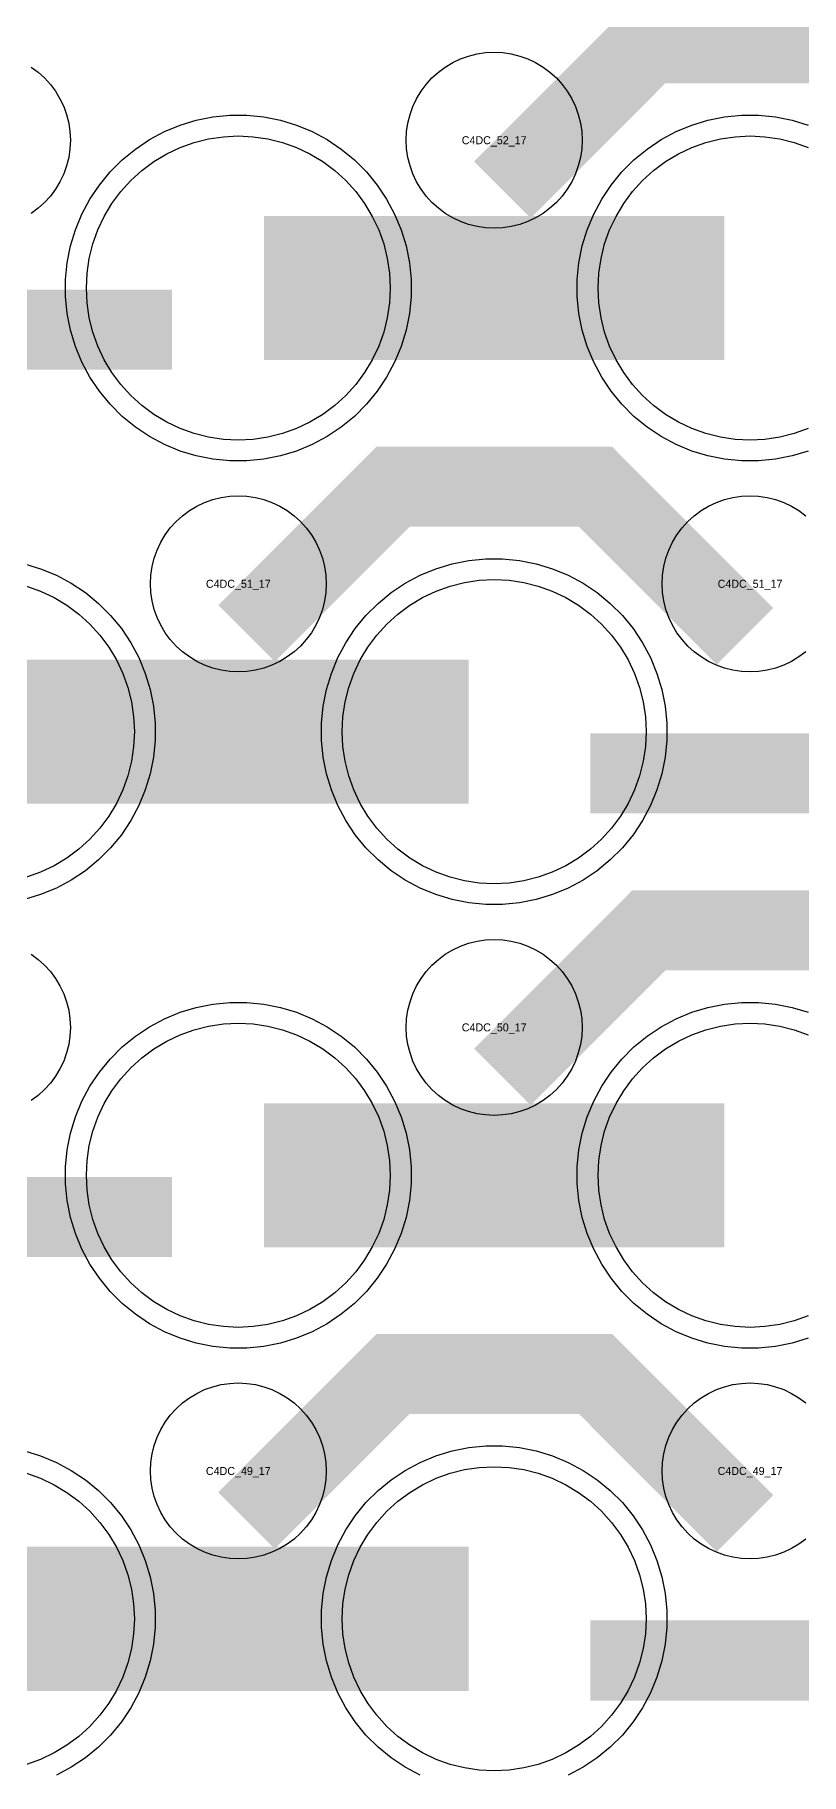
# Model space of a CAD drawing. Extents: x -11880 to 11880, y -14992 to 14992.
# Drawn here: x -6624 to -6384, y -8098 to -7555 of the extents above; entities that cross this region are included whole.
import ezdxf
from ezdxf.enums import TextEntityAlignment as Align

# ---------------------------------------------------------------- set-up
doc = ezdxf.new("R2010")
doc.units = 0
doc.header["$MEASUREMENT"] = 0
for name, color, linetype in [('GDS_775_DT_237', 138, 'CONTINUOUS'), ('RDL1_FS', 34, 'CONTINUOUS'), ('RDL_BS', 160, 'CONTINUOUS')]:
    doc.layers.add(name, color=color, linetype=linetype)

msp = doc.modelspace()

# ---------------------------------------------------------------- linework, layer by layer
at = {"layer": 'RDL1_FS', "color": 240, "true_color": 0xed1f24}
for points in [[(-6560, -7681.744), (-6564.657, -7681.515), (-6569.268, -7680.831), (-6573.791, -7679.699), (-6578.181, -7678.127), (-6582.395, -7676.135), (-6586.395, -7673.737), (-6590.14, -7670.959), (-6593.594, -7667.829), (-6596.724, -7664.375), (-6599.502, -7660.63), (-6601.9, -7656.63), (-6603.892, -7652.416), (-6605.464, -7648.026), (-6606.596, -7643.503), (-6607.28, -7638.892), (-6607.509, -7634.235), (-6607.28, -7629.578), (-6606.596, -7624.967), (-6605.464, -7620.444), (-6603.892, -7616.054), (-6601.9, -7611.84), (-6599.502, -7607.84), (-6596.724, -7604.095), (-6593.594, -7600.641), (-6590.14, -7597.511), (-6586.395, -7594.733), (-6582.395, -7592.335), (-6578.181, -7590.343), (-6573.791, -7588.771), (-6569.268, -7587.639), (-6564.657, -7586.955), (-6560, -7586.726), (-6555.343, -7586.955), (-6550.732, -7587.639), (-6546.209, -7588.771), (-6541.819, -7590.343), (-6537.605, -7592.335), (-6533.605, -7594.733), (-6529.86, -7597.511), (-6526.406, -7600.641), (-6523.276, -7604.095), (-6520.498, -7607.84), (-6518.1, -7611.84), (-6516.108, -7616.054), (-6514.536, -7620.444), (-6513.404, -7624.967), (-6512.72, -7629.578), (-6512.491, -7634.235), (-6512.72, -7638.892), (-6513.404, -7643.503), (-6514.536, -7648.026), (-6516.108, -7652.416), (-6518.1, -7656.63), (-6520.498, -7660.63), (-6523.276, -7664.375), (-6526.406, -7667.829), (-6529.86, -7670.959), (-6533.605, -7673.737), (-6537.605, -7676.135), (-6541.819, -7678.127), (-6546.209, -7679.699), (-6550.732, -7680.831), (-6555.343, -7681.515)], [(-6480, -7820.304), (-6484.657, -7820.075), (-6489.268, -7819.391), (-6493.791, -7818.259), (-6498.181, -7816.687), (-6502.395, -7814.695), (-6506.395, -7812.297), (-6510.14, -7809.519), (-6513.594, -7806.389), (-6516.724, -7802.935), (-6519.502, -7799.19), (-6521.9, -7795.19), (-6523.892, -7790.976), (-6525.464, -7786.586), (-6526.596, -7782.063), (-6527.28, -7777.452), (-6527.509, -7772.795), (-6527.28, -7768.138), (-6526.596, -7763.527), (-6525.464, -7759.004), (-6523.892, -7754.614), (-6521.9, -7750.4), (-6519.502, -7746.4), (-6516.724, -7742.655), (-6513.594, -7739.201), (-6510.14, -7736.071), (-6506.395, -7733.293), (-6502.395, -7730.895), (-6498.181, -7728.903), (-6493.791, -7727.331), (-6489.268, -7726.199), (-6484.657, -7725.515), (-6480, -7725.286), (-6475.343, -7725.515), (-6470.732, -7726.199), (-6466.209, -7727.331), (-6461.819, -7728.903), (-6457.605, -7730.895), (-6453.605, -7733.293), (-6449.86, -7736.071), (-6446.406, -7739.201), (-6443.276, -7742.655), (-6440.498, -7746.4), (-6438.1, -7750.4), (-6436.108, -7754.614), (-6434.536, -7759.004), (-6433.404, -7763.527), (-6432.72, -7768.138), (-6432.491, -7772.795), (-6432.72, -7777.452), (-6433.404, -7782.063), (-6434.536, -7786.586), (-6436.108, -7790.976), (-6438.1, -7795.19), (-6440.498, -7799.19), (-6443.276, -7802.935), (-6446.406, -7806.389), (-6449.86, -7809.519), (-6453.605, -7812.297), (-6457.605, -7814.695), (-6461.819, -7816.687), (-6466.209, -7818.259), (-6470.732, -7819.391), (-6475.343, -7820.075)]]:
    msp.add_lwpolyline(points, close=True, dxfattribs=at)
for points in [[(-6381.819, -7678.127), (-6386.209, -7679.699), (-6390.732, -7680.831), (-6395.343, -7681.515), (-6400, -7681.744), (-6404.657, -7681.515), (-6409.268, -7680.831), (-6413.791, -7679.699), (-6418.181, -7678.127), (-6422.395, -7676.135), (-6426.395, -7673.737), (-6430.14, -7670.959), (-6433.594, -7667.829), (-6436.724, -7664.375), (-6439.502, -7660.63), (-6441.9, -7656.63), (-6443.892, -7652.416), (-6445.464, -7648.026), (-6446.596, -7643.503), (-6447.28, -7638.892), (-6447.509, -7634.235), (-6447.28, -7629.578), (-6446.596, -7624.967), (-6445.464, -7620.444), (-6443.892, -7616.054), (-6441.9, -7611.84), (-6439.502, -7607.84), (-6436.724, -7604.095), (-6433.594, -7600.641), (-6430.14, -7597.511), (-6426.395, -7594.733), (-6422.395, -7592.335), (-6418.181, -7590.343), (-6413.791, -7588.771), (-6409.268, -7587.639), (-6404.657, -7586.955), (-6400, -7586.726), (-6395.343, -7586.955), (-6390.732, -7587.639), (-6386.209, -7588.771), (-6381.819, -7590.343)], [(-6626.209, -7727.331), (-6621.819, -7728.903), (-6617.605, -7730.895), (-6613.605, -7733.293), (-6609.86, -7736.071), (-6606.406, -7739.201), (-6603.276, -7742.655), (-6600.498, -7746.4), (-6598.1, -7750.4), (-6596.108, -7754.614), (-6594.536, -7759.004), (-6593.404, -7763.527), (-6592.72, -7768.138), (-6592.491, -7772.795), (-6592.72, -7777.452), (-6593.404, -7782.063), (-6594.536, -7786.586), (-6596.108, -7790.976), (-6598.1, -7795.19), (-6600.498, -7799.19), (-6603.276, -7802.935), (-6606.406, -7806.389), (-6609.86, -7809.519), (-6613.605, -7812.297), (-6617.605, -7814.695), (-6621.819, -7816.687), (-6626.209, -7818.259)]]:
    msp.add_lwpolyline(points, dxfattribs=at)
for points in [[(-6551.998, -7634.235, 45, 45, 0), (-6479.998, -7634.235, 45, 45, 0)], [(-6479.998, -7634.235, 45, 45, 0), (-6407.998, -7634.235, 45, 45, 0)], [(-6631.998, -7772.795, 45, 45, 0), (-6559.998, -7772.795, 45, 45, 0)], [(-6559.998, -7772.795, 45, 45, 0), (-6487.998, -7772.795, 45, 45, 0)]]:
    msp.add_lwpolyline(points, format="xyseb", dxfattribs=at)
at = {"layer": 'RDL1_FS'}
for points in [[(-6560, -7958.869), (-6564.657, -7958.64), (-6569.268, -7957.956), (-6573.791, -7956.824), (-6578.181, -7955.252), (-6582.395, -7953.26), (-6586.395, -7950.862), (-6590.14, -7948.084), (-6593.594, -7944.954), (-6596.724, -7941.5), (-6599.502, -7937.755), (-6601.9, -7933.755), (-6603.892, -7929.541), (-6605.464, -7925.151), (-6606.596, -7920.628), (-6607.28, -7916.017), (-6607.509, -7911.36), (-6607.28, -7906.703), (-6606.596, -7902.092), (-6605.464, -7897.569), (-6603.892, -7893.179), (-6601.9, -7888.965), (-6599.502, -7884.965), (-6596.724, -7881.22), (-6593.594, -7877.766), (-6590.14, -7874.636), (-6586.395, -7871.858), (-6582.395, -7869.46), (-6578.181, -7867.468), (-6573.791, -7865.896), (-6569.268, -7864.764), (-6564.657, -7864.08), (-6560, -7863.851), (-6555.343, -7864.08), (-6550.732, -7864.764), (-6546.209, -7865.896), (-6541.819, -7867.468), (-6537.605, -7869.46), (-6533.605, -7871.858), (-6529.86, -7874.636), (-6526.406, -7877.766), (-6523.276, -7881.22), (-6520.498, -7884.965), (-6518.1, -7888.965), (-6516.108, -7893.179), (-6514.536, -7897.569), (-6513.404, -7902.092), (-6512.72, -7906.703), (-6512.491, -7911.36), (-6512.72, -7916.017), (-6513.404, -7920.628), (-6514.536, -7925.151), (-6516.108, -7929.541), (-6518.1, -7933.755), (-6520.498, -7937.755), (-6523.276, -7941.5), (-6526.406, -7944.954), (-6529.86, -7948.084), (-6533.605, -7950.862), (-6537.605, -7953.26), (-6541.819, -7955.252), (-6546.209, -7956.824), (-6550.732, -7957.956), (-6555.343, -7958.64)], [(-6480, -8097.434), (-6484.657, -8097.205), (-6489.268, -8096.521), (-6493.791, -8095.389), (-6498.181, -8093.817), (-6502.395, -8091.825), (-6506.395, -8089.427), (-6510.14, -8086.649), (-6513.594, -8083.519), (-6516.724, -8080.065), (-6519.502, -8076.32), (-6521.9, -8072.32), (-6523.892, -8068.106), (-6525.464, -8063.716), (-6526.596, -8059.193), (-6527.28, -8054.582), (-6527.509, -8049.925), (-6527.28, -8045.268), (-6526.596, -8040.657), (-6525.464, -8036.134), (-6523.892, -8031.744), (-6521.9, -8027.53), (-6519.502, -8023.53), (-6516.724, -8019.785), (-6513.594, -8016.331), (-6510.14, -8013.201), (-6506.395, -8010.423), (-6502.395, -8008.025), (-6498.181, -8006.033), (-6493.791, -8004.461), (-6489.268, -8003.329), (-6484.657, -8002.645), (-6480, -8002.416), (-6475.343, -8002.645), (-6470.732, -8003.329), (-6466.209, -8004.461), (-6461.819, -8006.033), (-6457.605, -8008.025), (-6453.605, -8010.423), (-6449.86, -8013.201), (-6446.406, -8016.331), (-6443.276, -8019.785), (-6440.498, -8023.53), (-6438.1, -8027.53), (-6436.108, -8031.744), (-6434.536, -8036.134), (-6433.404, -8040.657), (-6432.72, -8045.268), (-6432.491, -8049.925), (-6432.72, -8054.582), (-6433.404, -8059.193), (-6434.536, -8063.716), (-6436.108, -8068.106), (-6438.1, -8072.32), (-6440.498, -8076.32), (-6443.276, -8080.065), (-6446.406, -8083.519), (-6449.86, -8086.649), (-6453.605, -8089.427), (-6457.605, -8091.825), (-6461.819, -8093.817), (-6466.209, -8095.389), (-6470.732, -8096.521), (-6475.343, -8097.205)]]:
    msp.add_lwpolyline(points, close=True, dxfattribs=at)
for points in [[(-6381.819, -7955.252), (-6386.209, -7956.824), (-6390.732, -7957.956), (-6395.343, -7958.64), (-6400, -7958.869), (-6404.657, -7958.64), (-6409.268, -7957.956), (-6413.791, -7956.824), (-6418.181, -7955.252), (-6422.395, -7953.26), (-6426.395, -7950.862), (-6430.14, -7948.084), (-6433.594, -7944.954), (-6436.724, -7941.5), (-6439.502, -7937.755), (-6441.9, -7933.755), (-6443.892, -7929.541), (-6445.464, -7925.151), (-6446.596, -7920.628), (-6447.28, -7916.017), (-6447.509, -7911.36), (-6447.28, -7906.703), (-6446.596, -7902.092), (-6445.464, -7897.569), (-6443.892, -7893.179), (-6441.9, -7888.965), (-6439.502, -7884.965), (-6436.724, -7881.22), (-6433.594, -7877.766), (-6430.14, -7874.636), (-6426.395, -7871.858), (-6422.395, -7869.46), (-6418.181, -7867.468), (-6413.791, -7865.896), (-6409.268, -7864.764), (-6404.657, -7864.08), (-6400, -7863.851), (-6395.343, -7864.08), (-6390.732, -7864.764), (-6386.209, -7865.896), (-6381.819, -7867.468)], [(-6626.209, -8004.461), (-6621.819, -8006.033), (-6617.605, -8008.025), (-6613.605, -8010.423), (-6609.86, -8013.201), (-6606.406, -8016.331), (-6603.276, -8019.785), (-6600.498, -8023.53), (-6598.1, -8027.53), (-6596.108, -8031.744), (-6594.536, -8036.134), (-6593.404, -8040.657), (-6592.72, -8045.268), (-6592.491, -8049.925), (-6592.72, -8054.582), (-6593.404, -8059.193), (-6594.536, -8063.716), (-6596.108, -8068.106), (-6598.1, -8072.32), (-6600.498, -8076.32), (-6603.276, -8080.065), (-6606.406, -8083.519), (-6609.86, -8086.649), (-6613.605, -8089.427), (-6617.605, -8091.825), (-6621.819, -8093.817), (-6626.209, -8095.389)]]:
    msp.add_lwpolyline(points, dxfattribs=at)
for points in [[(-6551.998, -7911.36, 45, 45, 0), (-6479.998, -7911.36, 45, 45, 0)], [(-6479.998, -7911.36, 45, 45, 0), (-6407.998, -7911.36, 45, 45, 0)], [(-6631.998, -8049.925, 45, 45, 0), (-6559.998, -8049.925, 45, 45, 0)], [(-6559.998, -8049.925, 45, 45, 0), (-6487.998, -8049.925, 45, 45, 0)]]:
    msp.add_lwpolyline(points, format="xyseb", dxfattribs=at)
at = {"layer": 'RDL_BS'}
for points in [[(-6477.438, -7603.549, 25, 25, 0), (-6431.623, -7557.734, 25, 25, 0), (-6398.07, -7557.734, 25, 25, 0)], [(-6321.599, -7604.448, 25, 25, 0), (-6368.313, -7557.734, 25, 25, 0), (-6398.071, -7557.734, 25, 25, 0)], [(-6557.438, -7742.109, 25, 25, 0), (-6511.623, -7696.294, 25, 25, 0), (-6478.07, -7696.294, 25, 25, 0)], [(-6401.599, -7743.008, 25, 25, 0), (-6448.313, -7696.294, 25, 25, 0), (-6478.071, -7696.294, 25, 25, 0)], [(-6477.438, -7880.674, 25, 25, 0), (-6431.623, -7834.859, 25, 25, 0), (-6398.07, -7834.859, 25, 25, 0)], [(-6321.599, -7881.573, 25, 25, 0), (-6368.313, -7834.859, 25, 25, 0), (-6398.071, -7834.859, 25, 25, 0)], [(-6689.984, -7924.373, 25, 25, 0), (-6580.719, -7924.373, 25, 25, 0)], [(-6557.438, -8019.239, 25, 25, 0), (-6511.623, -7973.424, 25, 25, 0), (-6478.07, -7973.424, 25, 25, 0)], [(-6401.599, -8020.138, 25, 25, 0), (-6448.313, -7973.424, 25, 25, 0), (-6478.071, -7973.424, 25, 25, 0)], [(-6449.984, -8062.938, 25, 25, 0), (-6340.719, -8062.938, 25, 25, 0)]]:
    msp.add_lwpolyline(points, format="xyseb", dxfattribs=at)
for points in [[(-6480, -7615.541), (-6482.693, -7615.409), (-6485.365, -7615.013), (-6487.984, -7614.356), (-6490.519, -7613.449), (-6492.956, -7612.297), (-6495.28, -7610.904), (-6497.443, -7609.301), (-6499.442, -7607.489), (-6501.254, -7605.49), (-6502.857, -7603.327), (-6504.25, -7601.003), (-6505.402, -7598.566), (-6506.309, -7596.031), (-6506.966, -7593.412), (-6507.362, -7590.74), (-6507.494, -7588.047), (-6507.362, -7585.354), (-6506.966, -7582.682), (-6506.309, -7580.063), (-6505.402, -7577.528), (-6504.25, -7575.091), (-6502.857, -7572.767), (-6501.254, -7570.604), (-6499.442, -7568.605), (-6497.443, -7566.793), (-6495.28, -7565.19), (-6492.956, -7563.797), (-6490.519, -7562.645), (-6487.984, -7561.738), (-6485.365, -7561.081), (-6482.693, -7560.685), (-6480, -7560.553), (-6477.307, -7560.685), (-6474.635, -7561.081), (-6472.016, -7561.738), (-6469.481, -7562.645), (-6467.044, -7563.797), (-6464.72, -7565.19), (-6462.557, -7566.793), (-6460.558, -7568.605), (-6458.746, -7570.604), (-6457.143, -7572.767), (-6455.75, -7575.091), (-6454.598, -7577.528), (-6453.691, -7580.063), (-6453.034, -7582.682), (-6452.638, -7585.354), (-6452.506, -7588.047), (-6452.638, -7590.74), (-6453.034, -7593.412), (-6453.691, -7596.031), (-6454.598, -7598.566), (-6455.75, -7601.003), (-6457.143, -7603.327), (-6458.746, -7605.49), (-6460.558, -7607.489), (-6462.557, -7609.301), (-6464.72, -7610.904), (-6467.044, -7612.297), (-6469.481, -7613.449), (-6472.016, -7614.356), (-6474.635, -7615.013), (-6477.307, -7615.409)], [(-6560, -7754.101), (-6562.693, -7753.969), (-6565.365, -7753.573), (-6567.984, -7752.916), (-6570.519, -7752.009), (-6572.956, -7750.857), (-6575.28, -7749.464), (-6577.443, -7747.861), (-6579.442, -7746.049), (-6581.254, -7744.05), (-6582.857, -7741.887), (-6584.25, -7739.563), (-6585.402, -7737.126), (-6586.309, -7734.591), (-6586.966, -7731.972), (-6587.362, -7729.3), (-6587.494, -7726.607), (-6587.362, -7723.914), (-6586.966, -7721.242), (-6586.309, -7718.623), (-6585.402, -7716.088), (-6584.25, -7713.651), (-6582.857, -7711.327), (-6581.254, -7709.164), (-6579.442, -7707.165), (-6577.443, -7705.353), (-6575.28, -7703.75), (-6572.956, -7702.357), (-6570.519, -7701.205), (-6567.984, -7700.298), (-6565.365, -7699.641), (-6562.693, -7699.245), (-6560, -7699.113), (-6557.307, -7699.245), (-6554.635, -7699.641), (-6552.016, -7700.298), (-6549.481, -7701.205), (-6547.044, -7702.357), (-6544.72, -7703.75), (-6542.557, -7705.353), (-6540.558, -7707.165), (-6538.746, -7709.164), (-6537.143, -7711.327), (-6535.75, -7713.651), (-6534.598, -7716.088), (-6533.691, -7718.623), (-6533.034, -7721.242), (-6532.638, -7723.914), (-6532.506, -7726.607), (-6532.638, -7729.3), (-6533.034, -7731.972), (-6533.691, -7734.591), (-6534.598, -7737.126), (-6535.75, -7739.563), (-6537.143, -7741.887), (-6538.746, -7744.05), (-6540.558, -7746.049), (-6542.557, -7747.861), (-6544.72, -7749.464), (-6547.044, -7750.857), (-6549.481, -7752.009), (-6552.016, -7752.916), (-6554.635, -7753.573), (-6557.307, -7753.969)], [(-6480, -7892.666), (-6482.693, -7892.534), (-6485.365, -7892.138), (-6487.984, -7891.481), (-6490.519, -7890.574), (-6492.956, -7889.422), (-6495.28, -7888.029), (-6497.443, -7886.426), (-6499.442, -7884.614), (-6501.254, -7882.615), (-6502.857, -7880.452), (-6504.25, -7878.128), (-6505.402, -7875.691), (-6506.309, -7873.156), (-6506.966, -7870.537), (-6507.362, -7867.865), (-6507.494, -7865.172), (-6507.362, -7862.479), (-6506.966, -7859.807), (-6506.309, -7857.188), (-6505.402, -7854.653), (-6504.25, -7852.216), (-6502.857, -7849.892), (-6501.254, -7847.729), (-6499.442, -7845.73), (-6497.443, -7843.918), (-6495.28, -7842.315), (-6492.956, -7840.922), (-6490.519, -7839.77), (-6487.984, -7838.863), (-6485.365, -7838.206), (-6482.693, -7837.81), (-6480, -7837.678), (-6477.307, -7837.81), (-6474.635, -7838.206), (-6472.016, -7838.863), (-6469.481, -7839.77), (-6467.044, -7840.922), (-6464.72, -7842.315), (-6462.557, -7843.918), (-6460.558, -7845.73), (-6458.746, -7847.729), (-6457.143, -7849.892), (-6455.75, -7852.216), (-6454.598, -7854.653), (-6453.691, -7857.188), (-6453.034, -7859.807), (-6452.638, -7862.479), (-6452.506, -7865.172), (-6452.638, -7867.865), (-6453.034, -7870.537), (-6453.691, -7873.156), (-6454.598, -7875.691), (-6455.75, -7878.128), (-6457.143, -7880.452), (-6458.746, -7882.615), (-6460.558, -7884.614), (-6462.557, -7886.426), (-6464.72, -7888.029), (-6467.044, -7889.422), (-6469.481, -7890.574), (-6472.016, -7891.481), (-6474.635, -7892.138), (-6477.307, -7892.534)], [(-6562.644, -7965.36), (-6567.938, -7964.843), (-6573.165, -7963.797), (-6578.205, -7962.266), (-6583.115, -7960.235), (-6587.777, -7957.743), (-6592.191, -7954.796), (-6596.292, -7951.434), (-6600.074, -7947.652), (-6603.436, -7943.551), (-6606.383, -7939.137), (-6608.875, -7934.475), (-6610.906, -7929.565), (-6612.437, -7924.525), (-6613.483, -7919.298), (-6614, -7914.004), (-6614, -7908.716), (-6613.483, -7903.422), (-6612.437, -7898.195), (-6610.906, -7893.155), (-6608.875, -7888.245), (-6606.383, -7883.583), (-6603.436, -7879.169), (-6600.074, -7875.068), (-6596.292, -7871.286), (-6592.191, -7867.924), (-6587.777, -7864.977), (-6583.115, -7862.485), (-6578.205, -7860.454), (-6573.165, -7858.923), (-6567.938, -7857.877), (-6562.644, -7857.36), (-6557.356, -7857.36), (-6552.062, -7857.877), (-6546.835, -7858.923), (-6541.795, -7860.454), (-6536.885, -7862.485), (-6532.223, -7864.977), (-6527.809, -7867.924), (-6523.708, -7871.286), (-6519.926, -7875.068), (-6516.564, -7879.169), (-6513.617, -7883.583), (-6511.125, -7888.245), (-6509.094, -7893.155), (-6507.563, -7898.195), (-6506.517, -7903.422), (-6506, -7908.716), (-6506, -7914.004), (-6506.517, -7919.298), (-6507.563, -7924.525), (-6509.094, -7929.565), (-6511.125, -7934.475), (-6513.617, -7939.137), (-6516.564, -7943.551), (-6519.926, -7947.652), (-6523.708, -7951.434), (-6527.809, -7954.796), (-6532.223, -7957.743), (-6536.885, -7960.235), (-6541.795, -7962.266), (-6546.835, -7963.797), (-6552.062, -7964.843), (-6557.356, -7965.36)], [(-6560, -8031.231), (-6562.693, -8031.099), (-6565.365, -8030.703), (-6567.984, -8030.046), (-6570.519, -8029.139), (-6572.956, -8027.987), (-6575.28, -8026.594), (-6577.443, -8024.991), (-6579.442, -8023.179), (-6581.254, -8021.18), (-6582.857, -8019.017), (-6584.25, -8016.693), (-6585.402, -8014.256), (-6586.309, -8011.721), (-6586.966, -8009.102), (-6587.362, -8006.43), (-6587.494, -8003.737), (-6587.362, -8001.044), (-6586.966, -7998.372), (-6586.309, -7995.753), (-6585.402, -7993.218), (-6584.25, -7990.781), (-6582.857, -7988.457), (-6581.254, -7986.294), (-6579.442, -7984.295), (-6577.443, -7982.483), (-6575.28, -7980.88), (-6572.956, -7979.487), (-6570.519, -7978.335), (-6567.984, -7977.428), (-6565.365, -7976.771), (-6562.693, -7976.375), (-6560, -7976.243), (-6557.307, -7976.375), (-6554.635, -7976.771), (-6552.016, -7977.428), (-6549.481, -7978.335), (-6547.044, -7979.487), (-6544.72, -7980.88), (-6542.557, -7982.483), (-6540.558, -7984.295), (-6538.746, -7986.294), (-6537.143, -7988.457), (-6535.75, -7990.781), (-6534.598, -7993.218), (-6533.691, -7995.753), (-6533.034, -7998.372), (-6532.638, -8001.044), (-6532.506, -8003.737), (-6532.638, -8006.43), (-6533.034, -8009.102), (-6533.691, -8011.721), (-6534.598, -8014.256), (-6535.75, -8016.693), (-6537.143, -8019.017), (-6538.746, -8021.18), (-6540.558, -8023.179), (-6542.557, -8024.991), (-6544.72, -8026.594), (-6547.044, -8027.987), (-6549.481, -8029.139), (-6552.016, -8030.046), (-6554.635, -8030.703), (-6557.307, -8031.099)]]:
    msp.add_lwpolyline(points, close=True, dxfattribs=at)
for points in [[(-6624.72, -7565.19), (-6622.557, -7566.793), (-6620.558, -7568.605), (-6618.746, -7570.604), (-6617.143, -7572.767), (-6615.75, -7575.091), (-6614.598, -7577.528), (-6613.691, -7580.063), (-6613.034, -7582.682), (-6612.638, -7585.354), (-6612.506, -7588.047), (-6612.638, -7590.74), (-6613.034, -7593.412), (-6613.691, -7596.031), (-6614.598, -7598.566), (-6615.75, -7601.003), (-6617.143, -7603.327), (-6618.746, -7605.49), (-6620.558, -7607.489), (-6622.557, -7609.301), (-6624.72, -7610.904)], [(-6382.557, -7747.861), (-6384.72, -7749.464), (-6387.044, -7750.857), (-6389.481, -7752.009), (-6392.016, -7752.916), (-6394.635, -7753.573), (-6397.307, -7753.969), (-6400, -7754.101), (-6402.693, -7753.969), (-6405.365, -7753.573), (-6407.984, -7752.916), (-6410.519, -7752.009), (-6412.956, -7750.857), (-6415.28, -7749.464), (-6417.443, -7747.861), (-6419.442, -7746.049), (-6421.254, -7744.05), (-6422.857, -7741.887), (-6424.25, -7739.563), (-6425.402, -7737.126), (-6426.309, -7734.591), (-6426.966, -7731.972), (-6427.362, -7729.3), (-6427.494, -7726.607), (-6427.362, -7723.914), (-6426.966, -7721.242), (-6426.309, -7718.623), (-6425.402, -7716.088), (-6424.25, -7713.651), (-6422.857, -7711.327), (-6421.254, -7709.164), (-6419.442, -7707.165), (-6417.443, -7705.353), (-6415.28, -7703.75), (-6412.956, -7702.357), (-6410.519, -7701.205), (-6407.984, -7700.298), (-6405.365, -7699.641), (-6402.693, -7699.245), (-6400, -7699.113), (-6397.307, -7699.245), (-6394.635, -7699.641), (-6392.016, -7700.298), (-6389.481, -7701.205), (-6387.044, -7702.357), (-6384.72, -7703.75), (-6382.557, -7705.353)], [(-6624.72, -7842.315), (-6622.557, -7843.918), (-6620.558, -7845.73), (-6618.746, -7847.729), (-6617.143, -7849.892), (-6615.75, -7852.216), (-6614.598, -7854.653), (-6613.691, -7857.188), (-6613.034, -7859.807), (-6612.638, -7862.479), (-6612.506, -7865.172), (-6612.638, -7867.865), (-6613.034, -7870.537), (-6613.691, -7873.156), (-6614.598, -7875.691), (-6615.75, -7878.128), (-6617.143, -7880.452), (-6618.746, -7882.615), (-6620.558, -7884.614), (-6622.557, -7886.426), (-6624.72, -7888.029)], [(-6381.795, -7962.266), (-6386.835, -7963.797), (-6392.062, -7964.843), (-6397.356, -7965.36), (-6402.644, -7965.36), (-6407.938, -7964.843), (-6413.165, -7963.797), (-6418.205, -7962.266), (-6423.115, -7960.235), (-6427.777, -7957.743), (-6432.191, -7954.796), (-6436.292, -7951.434), (-6440.074, -7947.652), (-6443.436, -7943.551), (-6446.383, -7939.137), (-6448.875, -7934.475), (-6450.906, -7929.565), (-6452.437, -7924.525), (-6453.483, -7919.298), (-6454, -7914.004), (-6454, -7908.716), (-6453.483, -7903.422), (-6452.437, -7898.195), (-6450.906, -7893.155), (-6448.875, -7888.245), (-6446.383, -7883.583), (-6443.436, -7879.169), (-6440.074, -7875.068), (-6436.292, -7871.286), (-6432.191, -7867.924), (-6427.777, -7864.977), (-6423.115, -7862.485), (-6418.205, -7860.454), (-6413.165, -7858.923), (-6407.938, -7857.877), (-6402.644, -7857.36), (-6397.356, -7857.36), (-6392.062, -7857.877), (-6386.835, -7858.923), (-6381.795, -7860.454)], [(-6382.557, -8024.991), (-6384.72, -8026.594), (-6387.044, -8027.987), (-6389.481, -8029.139), (-6392.016, -8030.046), (-6394.635, -8030.703), (-6397.307, -8031.099), (-6400, -8031.231), (-6402.693, -8031.099), (-6405.365, -8030.703), (-6407.984, -8030.046), (-6410.519, -8029.139), (-6412.956, -8027.987), (-6415.28, -8026.594), (-6417.443, -8024.991), (-6419.442, -8023.179), (-6421.254, -8021.18), (-6422.857, -8019.017), (-6424.25, -8016.693), (-6425.402, -8014.256), (-6426.309, -8011.721), (-6426.966, -8009.102), (-6427.362, -8006.43), (-6427.494, -8003.737), (-6427.362, -8001.044), (-6426.966, -7998.372), (-6426.309, -7995.753), (-6425.402, -7993.218), (-6424.25, -7990.781), (-6422.857, -7988.457), (-6421.254, -7986.294), (-6419.442, -7984.295), (-6417.443, -7982.483), (-6415.28, -7980.88), (-6412.956, -7979.487), (-6410.519, -7978.335), (-6407.984, -7977.428), (-6405.365, -7976.771), (-6402.693, -7976.375), (-6400, -7976.243), (-6397.307, -7976.375), (-6394.635, -7976.771), (-6392.016, -7977.428), (-6389.481, -7978.335), (-6387.044, -7979.487), (-6384.72, -7980.88), (-6382.557, -7982.483)], [(-6626.835, -7997.488), (-6621.795, -7999.019), (-6616.885, -8001.05), (-6612.223, -8003.542), (-6607.809, -8006.489), (-6603.708, -8009.851), (-6599.926, -8013.633), (-6596.564, -8017.734), (-6593.617, -8022.148), (-6591.125, -8026.81), (-6589.094, -8031.72), (-6587.563, -8036.76), (-6586.517, -8041.987), (-6586, -8047.281), (-6586, -8052.569), (-6586.517, -8057.863), (-6587.563, -8063.09), (-6589.094, -8068.13), (-6591.125, -8073.04), (-6593.617, -8077.702), (-6596.564, -8082.116), (-6599.926, -8086.217), (-6603.708, -8089.999), (-6607.809, -8093.361), (-6612.223, -8096.308), (-6616.885, -8098.8)], [(-6503.115, -8098.8), (-6507.777, -8096.308), (-6512.191, -8093.361), (-6516.292, -8089.999), (-6520.074, -8086.217), (-6523.436, -8082.116), (-6526.383, -8077.702), (-6528.875, -8073.04), (-6530.906, -8068.13), (-6532.437, -8063.09), (-6533.483, -8057.863), (-6534, -8052.569), (-6534, -8047.281), (-6533.483, -8041.987), (-6532.437, -8036.76), (-6530.906, -8031.72), (-6528.875, -8026.81), (-6526.383, -8022.148), (-6523.436, -8017.734), (-6520.074, -8013.633), (-6516.292, -8009.851), (-6512.191, -8006.489), (-6507.777, -8003.542), (-6503.115, -8001.05), (-6498.205, -7999.019), (-6493.165, -7997.488), (-6487.938, -7996.442), (-6482.644, -7995.925), (-6477.356, -7995.925), (-6472.062, -7996.442), (-6466.835, -7997.488), (-6461.795, -7999.019), (-6456.885, -8001.05), (-6452.223, -8003.542), (-6447.809, -8006.489), (-6443.708, -8009.851), (-6439.926, -8013.633), (-6436.564, -8017.734), (-6433.617, -8022.148), (-6431.125, -8026.81), (-6429.094, -8031.72), (-6427.563, -8036.76), (-6426.517, -8041.987), (-6426, -8047.281), (-6426, -8052.569), (-6426.517, -8057.863), (-6427.563, -8063.09), (-6429.094, -8068.13), (-6431.125, -8073.04), (-6433.617, -8077.702), (-6436.564, -8082.116), (-6439.926, -8086.217), (-6443.708, -8089.999), (-6447.809, -8093.361), (-6452.223, -8096.308), (-6456.885, -8098.8)]]:
    msp.add_lwpolyline(points, dxfattribs=at)
at = {"layer": 'RDL_BS', "color": 240, "true_color": 0xed1f24}
for points in [[(-6562.644, -7688.235), (-6567.938, -7687.718), (-6573.165, -7686.672), (-6578.205, -7685.141), (-6583.115, -7683.11), (-6587.777, -7680.618), (-6592.191, -7677.671), (-6596.292, -7674.309), (-6600.074, -7670.527), (-6603.436, -7666.426), (-6606.383, -7662.012), (-6608.875, -7657.35), (-6610.906, -7652.44), (-6612.437, -7647.4), (-6613.483, -7642.173), (-6614, -7636.879), (-6614, -7631.591), (-6613.483, -7626.297), (-6612.437, -7621.07), (-6610.906, -7616.03), (-6608.875, -7611.12), (-6606.383, -7606.458), (-6603.436, -7602.044), (-6600.074, -7597.943), (-6596.292, -7594.161), (-6592.191, -7590.799), (-6587.777, -7587.852), (-6583.115, -7585.36), (-6578.205, -7583.329), (-6573.165, -7581.798), (-6567.938, -7580.752), (-6562.644, -7580.235), (-6557.356, -7580.235), (-6552.062, -7580.752), (-6546.835, -7581.798), (-6541.795, -7583.329), (-6536.885, -7585.36), (-6532.223, -7587.852), (-6527.809, -7590.799), (-6523.708, -7594.161), (-6519.926, -7597.943), (-6516.564, -7602.044), (-6513.617, -7606.458), (-6511.125, -7611.12), (-6509.094, -7616.03), (-6507.563, -7621.07), (-6506.517, -7626.297), (-6506, -7631.591), (-6506, -7636.879), (-6506.517, -7642.173), (-6507.563, -7647.4), (-6509.094, -7652.44), (-6511.125, -7657.35), (-6513.617, -7662.012), (-6516.564, -7666.426), (-6519.926, -7670.527), (-6523.708, -7674.309), (-6527.809, -7677.671), (-6532.223, -7680.618), (-6536.885, -7683.11), (-6541.795, -7685.141), (-6546.835, -7686.672), (-6552.062, -7687.718), (-6557.356, -7688.235)], [(-6482.644, -7826.795), (-6487.938, -7826.278), (-6493.165, -7825.232), (-6498.205, -7823.701), (-6503.115, -7821.67), (-6507.777, -7819.178), (-6512.191, -7816.231), (-6516.292, -7812.869), (-6520.074, -7809.087), (-6523.436, -7804.986), (-6526.383, -7800.572), (-6528.875, -7795.91), (-6530.906, -7791), (-6532.437, -7785.96), (-6533.483, -7780.733), (-6534, -7775.439), (-6534, -7770.151), (-6533.483, -7764.857), (-6532.437, -7759.63), (-6530.906, -7754.59), (-6528.875, -7749.68), (-6526.383, -7745.018), (-6523.436, -7740.604), (-6520.074, -7736.503), (-6516.292, -7732.721), (-6512.191, -7729.359), (-6507.777, -7726.412), (-6503.115, -7723.92), (-6498.205, -7721.889), (-6493.165, -7720.358), (-6487.938, -7719.312), (-6482.644, -7718.795), (-6477.356, -7718.795), (-6472.062, -7719.312), (-6466.835, -7720.358), (-6461.795, -7721.889), (-6456.885, -7723.92), (-6452.223, -7726.412), (-6447.809, -7729.359), (-6443.708, -7732.721), (-6439.926, -7736.503), (-6436.564, -7740.604), (-6433.617, -7745.018), (-6431.125, -7749.68), (-6429.094, -7754.59), (-6427.563, -7759.63), (-6426.517, -7764.857), (-6426, -7770.151), (-6426, -7775.439), (-6426.517, -7780.733), (-6427.563, -7785.96), (-6429.094, -7791), (-6431.125, -7795.91), (-6433.617, -7800.572), (-6436.564, -7804.986), (-6439.926, -7809.087), (-6443.708, -7812.869), (-6447.809, -7816.231), (-6452.223, -7819.178), (-6456.885, -7821.67), (-6461.795, -7823.701), (-6466.835, -7825.232), (-6472.062, -7826.278), (-6477.356, -7826.795)]]:
    msp.add_lwpolyline(points, close=True, dxfattribs=at)
for points in [[(-6381.795, -7685.141), (-6386.835, -7686.672), (-6392.062, -7687.718), (-6397.356, -7688.235), (-6402.644, -7688.235), (-6407.938, -7687.718), (-6413.165, -7686.672), (-6418.205, -7685.141), (-6423.115, -7683.11), (-6427.777, -7680.618), (-6432.191, -7677.671), (-6436.292, -7674.309), (-6440.074, -7670.527), (-6443.436, -7666.426), (-6446.383, -7662.012), (-6448.875, -7657.35), (-6450.906, -7652.44), (-6452.437, -7647.4), (-6453.483, -7642.173), (-6454, -7636.879), (-6454, -7631.591), (-6453.483, -7626.297), (-6452.437, -7621.07), (-6450.906, -7616.03), (-6448.875, -7611.12), (-6446.383, -7606.458), (-6443.436, -7602.044), (-6440.074, -7597.943), (-6436.292, -7594.161), (-6432.191, -7590.799), (-6427.777, -7587.852), (-6423.115, -7585.36), (-6418.205, -7583.329), (-6413.165, -7581.798), (-6407.938, -7580.752), (-6402.644, -7580.235), (-6397.356, -7580.235), (-6392.062, -7580.752), (-6386.835, -7581.798), (-6381.795, -7583.329)], [(-6626.835, -7720.358), (-6621.795, -7721.889), (-6616.885, -7723.92), (-6612.223, -7726.412), (-6607.809, -7729.359), (-6603.708, -7732.721), (-6599.926, -7736.503), (-6596.564, -7740.604), (-6593.617, -7745.018), (-6591.125, -7749.68), (-6589.094, -7754.59), (-6587.563, -7759.63), (-6586.517, -7764.857), (-6586, -7770.151), (-6586, -7775.439), (-6586.517, -7780.733), (-6587.563, -7785.96), (-6589.094, -7791), (-6591.125, -7795.91), (-6593.617, -7800.572), (-6596.564, -7804.986), (-6599.926, -7809.087), (-6603.708, -7812.869), (-6607.809, -7816.231), (-6612.223, -7819.178), (-6616.885, -7821.67), (-6621.795, -7823.701), (-6626.835, -7825.232)]]:
    msp.add_lwpolyline(points, dxfattribs=at)
for points in [[(-6689.984, -7647.248, 25, 25, 0), (-6580.719, -7647.248, 25, 25, 0)], [(-6449.984, -7785.808, 25, 25, 0), (-6340.719, -7785.808, 25, 25, 0)]]:
    msp.add_lwpolyline(points, format="xyseb", dxfattribs=at)

# ---------------------------------------------------------------- texts
at = {"layer": 'GDS_775_DT_237'}
for s, p in [('C4DC_52_17', (-6480, -7588.047)), ('C4DC_52_17', (-6480, -7588.047)), ('C4DC_51_17', (-6560, -7726.607)), ('C4DC_51_17', (-6560, -7726.607)), ('C4DC_51_17', (-6400, -7726.607)), ('C4DC_51_17', (-6400, -7726.607)), ('C4DC_50_17', (-6480, -7865.172)), ('C4DC_50_17', (-6480, -7865.172)), ('C4DC_49_17', (-6560, -8003.737)), ('C4DC_49_17', (-6560, -8003.737)), ('C4DC_49_17', (-6400, -8003.737)), ('C4DC_49_17', (-6400, -8003.737))]:
    msp.add_text(s, height=2.5, dxfattribs=at).set_placement(p, align=Align.MIDDLE_CENTER)

doc.saveas('drawing.dxf')
